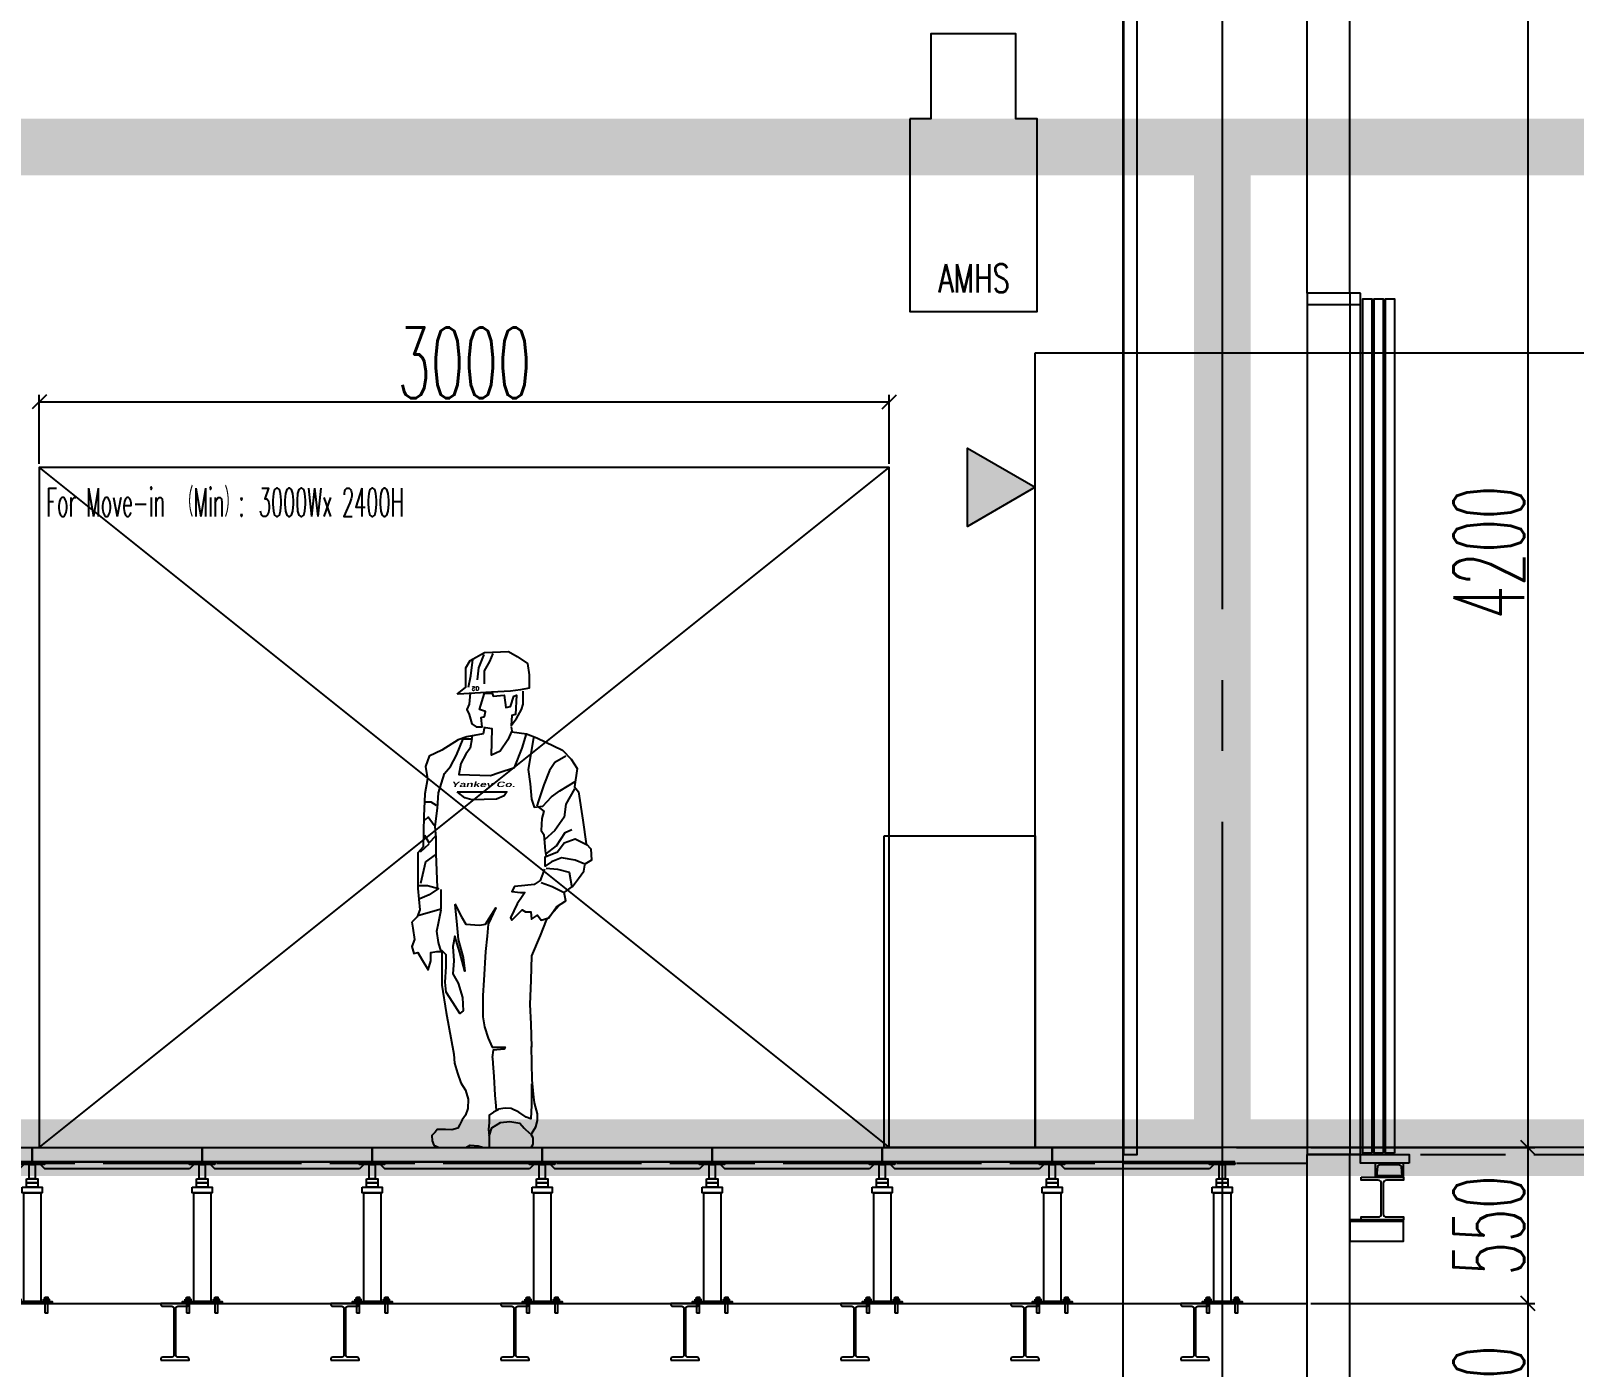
# Model space of a CAD drawing. Extents: x -3080 to 28500, y -1326 to 31609.
# Drawn here: x 23100 to 23644, y 26588 to 27060 of the extents above; entities that cross this region are included whole.
import ezdxf
from ezdxf.enums import TextEntityAlignment as Align
from ezdxf.xclip import XClip

# ---------------------------------------------------------------- set-up
doc = ezdxf.new("R2010")
doc.units = 0
doc.header["$LTSCALE"] = 100
doc.header["$XCLIPFRAME"] = 2
doc.linetypes.add('188K-SM-07-F10-MECH-CR PIPE-Y2257103$0$X-S-FAB_SL ALL$0$COL-CEN-LIN', pattern=[3.25, 2.5, -0.25, 0.25, -0.25])
doc.linetypes.add('188K-SM-07-F10-MECH-CR PIPE-Y2257103$0$X-S-FAB_SL ALL$0$HIDDEN', pattern=[0.4, 0.3, -0.1])
for name, color, linetype in [('0-xref', 8, 'Continuous'), ('188K-SM-07-F10-MECH-CR PIPE-Y2257103$0$0-BG', 6, 'Continuous'), ('188K-SM-07-F10-MECH-CR PIPE-Y2257103$0$0-CF-BABY 位', 2, 'Continuous'), ('188K-SM-07-F10-MECH-CR PIPE-Y2257103$0$0-Y-MAN', 7, 'Continuous'), ('188K-SM-07-F10-MECH-CR PIPE-Y2257103$0$AP2C-SM-08-FNN-340-A(N)-SMP$0$18P2-SM-08-FNN-320-A(9)-20190318-JEN$0$SM-08-FNN-300-A(9)-JEN$0$15P6-SM-08-FNN-320-A(10)-UIS-TCM$0$15P6-SM-08-FNN-320-A(10)-UIS-TCM$0$15P6-SM-08-FNN-320-A(10)-UIS-TCM$0$15P6-SM-08-FNN-320-A(10)-UIS-TCM$0$15P6-SM-08-FNN-320-A(10)-UIS-TCM$0$0-IE-SECTION', 1, 'Continuous'), ('188K-SM-07-F10-MECH-CR PIPE-Y2257103$0$H-TXT', 7, 'Continuous'), ('188K-SM-07-F10-MECH-CR PIPE-Y2257103$0$K-RF', 1, 'Continuous'), ('188K-SM-07-F10-MECH-CR PIPE-Y2257103$0$Raised Floor', 1, 'Continuous'), ('188K-SM-07-F10-MECH-CR PIPE-Y2257103$0$X-S-FAB_SL ALL$0$ASP_3', 3, 'Continuous'), ('188K-SM-07-F10-MECH-CR PIPE-Y2257103$0$X-S-FAB_SL ALL$0$ASP_4', 4, 'Continuous'), ('188K-SM-07-F10-MECH-CR PIPE-Y2257103$0$X-S-FAB_SL ALL$0$ASP_5', 5, 'Continuous'), ('188K-SM-07-F10-MECH-CR PIPE-Y2257103$0$X-S-FAB_SL ALL$0$ASP_8', 8, 'Continuous'), ('188K-SM-07-F10-MECH-CR PIPE-Y2257103$0$X-S-FAB_SL ALL$0$CCL', 15, '188K-SM-07-F10-MECH-CR PIPE-Y2257103$0$X-S-FAB_SL ALL$0$COL-CEN-LIN'), ('188K-SM-07-F10-MECH-CR PIPE-Y2257103$0$X-S-FAB_SL ALL$0$HID', 5, '188K-SM-07-F10-MECH-CR PIPE-Y2257103$0$X-S-FAB_SL ALL$0$HIDDEN'), ('188K-SM-07-F10-MECH-CR PIPE-Y2257103$0$X-S-FAB_SL ALL$0$WALL-RC', 1, 'Continuous'), ('188K-SM-07-F10-MECH-CR PIPE-Y2257103$0$Xref', 7, 'Continuous')]:
    doc.layers.add(name, color=color, linetype=linetype)
doc.styles.add('188K-SM-07-F10-MECH-CR PIPE-Y2257103$0$AP2C-SM-08-FNN-340-A(N)-SMP$0$18P2-SM-08-FNN-320-A(9)-20190318-JEN$0$SM-08-FNN-300-A(9)-JEN$0$15P6-SM-08-FNN-320-A(10)-UIS-TCM$0$15P6-SM-08-FNN-320-A(10)-UIS-TCM$0$15P6-SM-08-FNN-320-A(10)-UIS-TCM$0$15P6-SM-08-FNN-320-A(10)-UIS-TCM$0$15P6-SM-08-FNN-320-A(10)-UIS-TCM$0$15P6-SM-08-FNN-320-A(10)-UIS-TCM$0$15P6-SM-08-FNN-320-A(10)-UIS-TCM$0$SM-08-FNN-160-0_TOOL(S)$0$ROMANS', font='romans__.ttf')
doc.styles.add('188K-SM-07-F10-MECH-CR PIPE-Y2257103$0$SANSSERIFBOLD', font='sasb____.pfb')
doc.styles.add('188K-SM-07-F10-MECH-CR PIPE-Y2257103$0$SIMPLEX', font='simplex', dxfattribs={"width": 0.8})
doc.styles.add('188K-SM-07-F10-MECH-CR PIPE-Y2257103$0$SPG', font='txt.shx', dxfattribs={"width": 0.55, "bigfont": '@chineset.shx'})
doc.styles.add('188K-SM-07-F10-MECH-CR PIPE-Y2257103$0$XCL-SEC 7-HVAC-PIPING-P-T13007$0$LK-TXT2-E', font='romans.shx', dxfattribs={"width": 0.8, "bigfont": 'chineset.shx'})
doc.dimstyles.new('188K-SM-07-F10-MECH-CR PIPE-Y2257103$0$DIMx5', dxfattribs={"dimscale": 5, "dimtxt": 5, "dimasz": 1, "dimexe": 0.5, "dimexo": 0.25, "dimgap": 0.25, "dimtad": 1, "dimdec": 1, "dimlfac": 10, "dimtxsty": '188K-SM-07-F10-MECH-CR PIPE-Y2257103$0$SPG', "dimblk": '188K-SM-07-F10-MECH-CR PIPE-Y2257103$0$_OBLIQUE', "dimcen": 2.5, "dimadec": 0, "dimazin": 0, "dimtfac": 1, "dimtdec": 1, "dimtmove": 0, "dimatfit": 3, "dimldrblk": '188K-SM-07-F10-MECH-CR PIPE-Y2257103$0$_OBLIQUE', "dimfxl": 1, "dimarcsym": 0})

# ---------------------------------------------------------------- blocks, each defined once
blk = doc.blocks.new('188K-SM-07-F10-MECH-CR PIPE-Y2257103$0$A$C28FC3EDD')
for p, q in [((-14.04, 144.19), (-13.77, 145.39)), ((-7.91, 4.02), (-7.91, -0.03))]:
    blk.add_line(p, q)
for points in [[(-19.15, 160.04), (-16.16, 162.51), (-16.16, 169.34), (-14.61, 171.87), (-9.5, 174.74), (-1.06, 175.08), (1.98, 173.3), (5.6, 170.78), (6.17, 166.82), (6.17, 162.16), (3.18, 161.48), (-0.43, 161.07), (-7.09, 160.73), (-18.86, 160.04)], [(-9.5, 163.6), (-9.5, 168.25), (-7.67, 171.52), (-6.46, 174.4)], [(-15.24, 162.51), (-14.33, 166.47), (-13.7, 172.21)], [(-9.79, 173.99), (-11.62, 169.34), (-12.2, 165.04)], [(-14.61, 160.38), (-14.95, 156.42), (-15.82, 154.64), (-14.95, 152.8), (-14.04, 149.59), (-12.49, 148.5), (-10.42, 148.5), (-10.71, 151.77), (-9.5, 152.12), (-9.21, 153.9), (-11.29, 154.64), (-9.5, 160.38), (-6.8, 160.38), (-6.46, 159.29), (-2.56, 159.64), (-1.98, 155.33), (-0.43, 155.68), (0.77, 159.29), (1.69, 159.64), (1.35, 152.8), (0.14, 152.46), (-0.14, 148.9), (1.69, 151.37), (3.47, 154.64), (4.1, 156.42), (4.1, 161.07)], [(-9.5, 148.5), (-10.08, 146.03), (-15.82, 144.94), (-18.86, 143.85), (-24.6, 140.29), (-29.13, 138.1), (-30.34, 134.49), (-29.71, 130.18), (-30.63, 124.84), (-30.92, 116.91), (-31.21, 106.12), (-33.04, 103.99), (-33.04, 91.42), (-32.41, 83.9), (-33.33, 81.37), (-35.16, 79.59)], [(-0.14, 148.5), (0.14, 147.06), (-1.35, 143.85), (-4.05, 139.88), (-7.09, 138.45), (-6.8, 147.81), (-9.21, 148.15)], [(-26.09, 91.76), (-26.67, 103.65), (-26.67, 109.39), (-27.01, 113.3), (-26.09, 119.79), (-25.8, 125.18), (-23.68, 132.02), (-21.56, 134.49), (-19.44, 138.45), (-17.03, 144.19), (-14.04, 144.19), (-14.61, 140.97), (-16.16, 138.85), (-17.94, 135.58), (-18.57, 131.61), (-7.38, 131.27), (-4.39, 132.36), (1.06, 134.14), (3.76, 140.97), (5.31, 146.03)], [(0.14, 146.72), (5.31, 146.03), (8.92, 144.59), (17.94, 140.29), (20.98, 137.01), (23.1, 133.8), (22.19, 127.31), (23.68, 125.53), (25.18, 115.48), (26.38, 107.21), (27.93, 105.43), (28.22, 101.47), (25.8, 100.03), (22.48, 101.47), (17.65, 102.21), (14.04, 100.78), (11.91, 99.34), (11.91, 102.56), (16.16, 104.34), (18.57, 107.55), (22.48, 108.99), (26.72, 106.87)], [(7.72, 144.59), (5.88, 133.45), (6.51, 128.4), (7.09, 123), (8.01, 120.13), (11, 120.53), (14.04, 123.75), (17.07, 125.87), (22.48, 129.15)], [(19.15, 138.1), (15.24, 135.92), (13.41, 133.05), (11.33, 128.05), (9.5, 122.31), (8.92, 120.53)], [(22.19, 126.62), (19.15, 121.22), (18.57, 116.57), (15.24, 111.86), (11.62, 108.65)], [(-30.63, 121.97), (-28.51, 121.97), (-26.67, 120.88)], [(9.5, 120.13), (11.33, 118.69), (10.71, 116.17), (10.42, 111.86), (11.33, 110.43), (11.91, 104.68), (12.2, 102.56)], [(-27.3, 113.7), (-29.42, 116.57), (-30.63, 115.48)], [(-27.01, 109.74), (-29.13, 107.55), (-30.63, 110.08)], [(12.2, 103.65), (15.87, 106.52), (18.86, 111.17), (21.27, 112.26)], [(-32.12, 104.34), (-29.13, 107.21)], [(-30.34, 100.78), (-32.12, 93.2)], [(-27.01, 103.25), (-30.34, 100.78)], [(11.62, 98.25), (10.13, 94.29), (8.01, 92.85), (4.68, 92.51), (1.06, 92.11), (0.14, 90.33), (3.18, 89.98), (4.68, 89.98), (3.76, 88.55), (1.98, 86.02), (-0.43, 81.02), (0.14, 80.28), (3.76, 83.9), (4.97, 83.15), (6.8, 83.15), (7.09, 80.62), (9.21, 82.06), (10.42, 80.28), (13.12, 81.02), (15.87, 84.93), (19.15, 87.11), (18.57, 89.98), (21.56, 92.11), (23.68, 94.98), (25.52, 97.51), (25.8, 99.69)], [(12.2, 98.6), (16.16, 98.25), (20.35, 97.16), (21.27, 91.76)], [(10.42, 93.54), (14.33, 92.11), (18.57, 89.98)], [(-32.75, 92.51), (-29.71, 92.51), (-25.8, 91.42), (-29.13, 89.24), (-32.41, 87.8)], [(-32.75, 82.06), (-24.89, 84.24), (-24.89, 91.07)], [(-35.16, 79.59), (-34.87, 77.41), (-34.25, 73.44), (-35.16, 70.92), (-34.54, 68.45), (-33.04, 68.79), (-31.83, 66.61), (-29.42, 62.71), (-28.51, 65.92), (-28.51, 68.79), (-26.38, 69.14), (-24.89, 69.14), (-25.8, 72.35), (-26.38, 76.32), (-25.8, 79.19), (-24.89, 83.9)], [(-20.07, 85.68), (-19.49, 79.93), (-18.86, 73.44), (-17.03, 67.01), (-16.45, 62.3), (-18.28, 68.79), (-20.07, 74.54), (-20.69, 70.92), (-20.35, 65.92), (-20.69, 61.27), (-18.86, 58), (-17.36, 53), (-17.03, 48.29), (-18.28, 47.26), (-20.69, 51.16), (-23.1, 54.78), (-23.39, 58.4), (-23.1, 63.74), (-23.1, 68.05), (-24.6, 69.48), (-24.6, 57.31), (-23.1, 47.6), (-20.35, 32.9)], [(-20.07, 86.02), (-17.65, 81.37), (-16.16, 78.84), (-11.33, 78.5), (-9.21, 78.84), (-5.6, 84.58), (-8.3, 78.84), (-8.59, 74.54), (-9.21, 69.14), (-9.79, 59.09), (-10.13, 53.69), (-10.13, 46.17), (-9.5, 42.55), (-8.3, 38.65), (-6.8, 35.37), (-2.27, 35.37), (-2.56, 34.68), (-6.51, 34.34), (-6.8, 31.81)], [(16.74, 85.33), (12.2, 80.28), (10.08, 74.88), (7.09, 67.7), (6.8, 59.09), (6.46, 50.48), (6.8, 43.64), (7.09, 35.37)], [(-20.35, 32.9), (-20.11, 29.8), (-19.1, 26.24), (-17.94, 22.85), (-16.25, 20.27), (-15.29, 17.11), (-15.43, 13.72), (-16.25, 11.37), (-17.46, 9.76), (-18.28, 8.15), (-18.96, 6.78), (-21.13, 6.2), (-23.3, 6.37), (-26.29, 6.37), (-26.96, 5.4), (-28.12, 4.19), (-27.98, 2.41), (-27.44, 0.8), (-25.61, 0), (-15.97, 0), (-14.61, 0.8), (-11.77, 0.63), (-9.94, 0), (-6.95, 0), (6.95, 0), (7.57, 1.21), (7.57, 3.39), (6.95, 4.59), (7.57, 5.8), (8.59, 7.35), (9.12, 9.53), (9.12, 11.94), (8.1, 15.73), (7.77, 18.89), (7.28, 23.89), (7.09, 35.6)], [(-6.75, 31.64), (-6.61, 29.63), (-6.27, 25.04), (-5.93, 18.49), (-5.6, 14.7), (-5.4, 12.92), (-6.42, 12.52), (-7.91, 11.37), (-7.91, 8.79), (-8.1, 6.37), (-7.91, 4.02), (-6.95, 6.95), (-3.91, 8.79), (-0.58, 9.19), (2.94, 8.56), (4.44, 6.78), (6.42, 5)], [(7.09, 22.45), (7.09, 14.93), (6.75, 10.16), (5.11, 10.74), (2.6, 12.52), (-0.1, 13.72), (-2.27, 13.95), (-4.58, 13.55), (-5.11, 12.92)]]:
    blk.add_lwpolyline(points)
blk.add_lwpolyline([(-19.15, 125.53), (-1.64, 125.53), (-2.56, 124.09), (-5.26, 123), (-14.04, 122.66), (-16.45, 123.4)], close=True)
at = {"style": '188K-SM-07-F10-MECH-CR PIPE-Y2257103$0$SIMPLEX', "text_generation_flag": 4, "width": 0.8}
blk.add_text('as', height=2.187, rotation=180, dxfattribs=at).set_placement((-11.39, 161.28))
at = {"style": '188K-SM-07-F10-MECH-CR PIPE-Y2257103$0$SANSSERIFBOLD', "oblique": 15, "text_generation_flag": 6, "width": 1.552914}
blk.add_text('Yankey Co.', height=1.932, rotation=180, dxfattribs=at).set_placement((-10.05, 127.94), align=Align.MIDDLE)
blk = doc.blocks.new('188K-SM-07-F10-MECH-CR PIPE-Y2257103$0$_OBLIQUE')
at = {"color": 0, "linetype": 'ByBlock', "lineweight": -2}
blk.add_line((-0.5, -0.5), (0.5, 0.5), dxfattribs=at)
blk = doc.blocks.new('*D1675')
at = {"color": 0, "lineweight": -2, "transparency": 16777216}
for p, q in [((23466.25, 27085.79), (23630.36, 27085.79)), ((23627.86, 27085.79), (23627.86, 26665.79)), ((23551.25, 26665.79), (23630.36, 26665.79))]:
    blk.add_line(p, q, dxfattribs=at)
at = {"layer": 'DefPoints', "color": 0, "transparency": 16777216}
for p in [(23465, 27085.79), (23550, 26665.79), (23627.86, 26665.79)]:
    blk.add_point(p, dxfattribs=at)
at = {"color": 0, "lineweight": -2, "transparency": 16777216, "xscale": 5, "yscale": 5, "zscale": 5}
for p, rotation in [((23627.86, 27085.79), 90), ((23627.86, 26665.79), 270)]:
    blk.add_blockref('188K-SM-07-F10-MECH-CR PIPE-Y2257103$0$_OBLIQUE', p, dxfattribs=dict(at, rotation=rotation))
at = {"color": 0, "transparency": 16777216, "insert": (23614.11, 26875.79), "char_height": 25, "attachment_point": 5, "rotation": 90, "style": '188K-SM-07-F10-MECH-CR PIPE-Y2257103$0$SPG'}
blk.add_mtext('4200', dxfattribs=at)
blk = doc.blocks.new('*D1676')
at = {"color": 0, "lineweight": -2, "transparency": 16777216}
for p, q in [((23551.25, 26665.79), (23630.36, 26665.79)), ((23627.86, 26665.79), (23627.86, 26610.79)), ((23551.25, 26610.79), (23630.36, 26610.79))]:
    blk.add_line(p, q, dxfattribs=at)
at = {"layer": 'DefPoints', "color": 0, "transparency": 16777216}
for p in [(23550, 26665.79), (23550, 26610.79), (23627.86, 26610.79)]:
    blk.add_point(p, dxfattribs=at)
at = {"color": 0, "lineweight": -2, "transparency": 16777216, "xscale": 5, "yscale": 5, "zscale": 5}
for p, rotation in [((23627.86, 26665.79), 90), ((23627.86, 26610.79), 270)]:
    blk.add_blockref('188K-SM-07-F10-MECH-CR PIPE-Y2257103$0$_OBLIQUE', p, dxfattribs=dict(at, rotation=rotation))
at = {"color": 0, "transparency": 16777216, "insert": (23614.11, 26638.29), "char_height": 25, "attachment_point": 5, "rotation": 90, "style": '188K-SM-07-F10-MECH-CR PIPE-Y2257103$0$SPG'}
blk.add_mtext('550', dxfattribs=at)
blk = doc.blocks.new('*D1677')
at = {"color": 0, "lineweight": -2, "transparency": 16777216}
for p, q in [((23551.25, 26610.79), (23630.36, 26610.79)), ((23627.86, 26610.79), (23627.86, 26545.79)), ((23551.25, 26545.79), (23630.36, 26545.79))]:
    blk.add_line(p, q, dxfattribs=at)
at = {"layer": 'DefPoints', "color": 0, "transparency": 16777216}
for p in [(23550, 26610.79), (23550, 26545.79), (23627.86, 26545.79)]:
    blk.add_point(p, dxfattribs=at)
at = {"color": 0, "lineweight": -2, "transparency": 16777216, "xscale": 5, "yscale": 5, "zscale": 5}
for p, rotation in [((23627.86, 26610.79), 90), ((23627.86, 26545.79), 270)]:
    blk.add_blockref('188K-SM-07-F10-MECH-CR PIPE-Y2257103$0$_OBLIQUE', p, dxfattribs=dict(at, rotation=rotation))
at = {"color": 0, "transparency": 16777216, "insert": (23614.11, 26578.29), "char_height": 25, "attachment_point": 5, "rotation": 90, "style": '188K-SM-07-F10-MECH-CR PIPE-Y2257103$0$SPG'}
blk.add_mtext('650', dxfattribs=at)
blk = doc.blocks.new('188K-SM-07-F10-MECH-CR PIPE-Y2257103$0$TOOL123')
at = {"layer": '188K-SM-07-F10-MECH-CR PIPE-Y2257103$0$0-CF-BABY 位', "const_width": 20}
for points in [[(21840, -83776.14), (23520, -83776.14), (23520, -84129.23), (21840, -84129.23)], [(24315, -84129.23), (23520, -84129.23), (23520, -83776.14), (24315, -83776.14)]]:
    blk.add_lwpolyline(points, close=True, dxfattribs=at)
blk = doc.blocks.new('188K-SM-07-F10-MECH-CR PIPE-Y2257103$0$X-S-FAB_SL ALL$0$A$Ceb448ab1')
at = {"layer": '188K-SM-07-F10-MECH-CR PIPE-Y2257103$0$X-S-FAB_SL ALL$0$CCL'}
blk.add_line((23520, 3600), (23520, 0), dxfattribs=at)
blk = doc.blocks.new('188K-SM-07-F10-MECH-CR PIPE-Y2257103$0$X-S-FAB_SL ALL$0$steel_100x200')
at = {"color": 6}
blk.add_lwpolyline([(0, 0), (10, 0), (10, 0.3, 0.414214), (9.3, 1), (6.05, 1, -0.414214), (5.35, 1.7), (5.35, 18.3, -0.414214), (6.05, 19), (9.3, 19, 0.414214), (10, 19.7), (10, 20), (0, 20), (0, 19.7, 0.414214), (0.7, 19), (3.95, 19, -0.414214), (4.65, 18.3), (4.65, 1.7, -0.414214), (3.95, 1), (0.7, 1, 0.414214), (0, 0.3)], format="xyb", close=True, dxfattribs=at)
blk = doc.blocks.new('*U1663')
at = {"layer": '188K-SM-07-F10-MECH-CR PIPE-Y2257103$0$X-S-FAB_SL ALL$0$WALL-RC'}
blk.add_blockref('188K-SM-07-F10-MECH-CR PIPE-Y2257103$0$X-S-FAB_SL ALL$0$steel_100x200', (-5, -10), dxfattribs=at)
blk = doc.blocks.new('*U1664')
at = {"layer": '188K-SM-07-F10-MECH-CR PIPE-Y2257103$0$X-S-FAB_SL ALL$0$WALL-RC', "color": 0, "linetype": 'ByBlock', "lineweight": -2, "transparency": 16777216}
for p in [(21300, 0), (21360, 0), (21420, 0), (21480, 0), (21540, 0), (21600, 0), (21660, 0)]:
    blk.add_blockref('*U1663', p, dxfattribs=at)
blk = doc.blocks.new('188K-SM-07-F10-MECH-CR PIPE-Y2257103$0$X-S-FAB_SL ALL')
at = {"color": 6}
blk.add_line((-2628.521, -72723.977), (19076.479, -72723.977), dxfattribs=at)
at = {"layer": '188K-SM-07-F10-MECH-CR PIPE-Y2257103$0$X-S-FAB_SL ALL$0$ASP_3'}
for p, q in [((19076.479, -72367.477), (19076.479, -71703.977)), ((19091.479, -72367.477), (19091.479, -71703.977)), ((19076.479, -73033.977), (19076.479, -72671.477)), ((19091.479, -73033.977), (19091.479, -72671.477))]:
    blk.add_line(p, q, dxfattribs=at)
at = {"layer": '188K-SM-07-F10-MECH-CR PIPE-Y2257103$0$X-S-FAB_SL ALL$0$ASP_3', "linetype": '188K-SM-07-F10-MECH-CR PIPE-Y2257103$0$X-S-FAB_SL ALL$0$HIDDEN'}
for p, q in [((-2628.521, -72668.977), (19076.479, -72668.977)), ((-2628.521, -72674.477), (19076.479, -72674.477))]:
    blk.add_line(p, q, dxfattribs=at)
at = {"layer": '188K-SM-07-F10-MECH-CR PIPE-Y2257103$0$X-S-FAB_SL ALL$0$ASP_3'}
blk.add_lwpolyline([(19076.479, -72671.477), (19091.479, -72671.477)], dxfattribs=at)
at = {"layer": '188K-SM-07-F10-MECH-CR PIPE-Y2257103$0$X-S-FAB_SL ALL$0$ASP_4'}
for p, q in [((19095.279, -72367.477), (19076.479, -72367.477)), ((19095.279, -72671.477), (19095.279, -72367.477)), ((19076.479, -72371.477), (19095.279, -72371.477)), ((19110.479, -72695.077), (19091.479, -72695.077))]:
    blk.add_line(p, q, dxfattribs=at)
at = {"layer": '188K-SM-07-F10-MECH-CR PIPE-Y2257103$0$X-S-FAB_SL ALL$0$ASP_4', "linetype": '188K-SM-07-F10-MECH-CR PIPE-Y2257103$0$X-S-FAB_SL ALL$0$HIDDEN'}
blk.add_line((19095.279, -72671.477), (19076.479, -72671.477), dxfattribs=at)
at = {"layer": '188K-SM-07-F10-MECH-CR PIPE-Y2257103$0$X-S-FAB_SL ALL$0$ASP_4'}
for points in [[(19099.279, -72670.977), (19096.079, -72670.977), (19096.079, -72369.477), (19099.279, -72369.477)], [(19103.279, -72670.977), (19100.079, -72670.977), (19100.079, -72369.477), (19103.279, -72369.477)], [(19107.279, -72670.977), (19104.079, -72670.977), (19104.079, -72369.477), (19107.279, -72369.477)], [(19112.479, -72674.477), (19095.279, -72674.477), (19095.279, -72671.477), (19112.479, -72671.477)], [(19109.873, -72679.477), (19101.084, -72679.477), (19101.084, -72678.877), (19109.873, -72678.877)], [(19110.479, -72694.477), (19091.479, -72694.477), (19091.479, -72701.977), (19110.479, -72701.977)]]:
    blk.add_lwpolyline(points, close=True, dxfattribs=at)
for points in [[(19100.479, -72674.477), (19100.479, -72679.477), (19100.665, -72679.477, 0.3888787), (19101.064, -72679.112), (19101.362, -72675.707, -0.3888787), (19102.159, -72674.977), (19108.799, -72674.977, -0.3888787), (19109.596, -72675.707), (19109.894, -72679.112, 0.3888787), (19110.292, -72679.477), (19110.479, -72679.477), (19110.479, -72674.477)], [(19095.479, -72679.477), (19110.479, -72679.477), (19110.479, -72680.477), (19104.429, -72680.477, 0.4142136), (19103.329, -72681.577), (19103.329, -72692.377, 0.4142136), (19104.429, -72693.477), (19110.479, -72693.477), (19110.479, -72694.477), (19095.479, -72694.477), (19095.479, -72693.477), (19101.529, -72693.477, 0.4142136), (19102.629, -72692.377), (19102.629, -72681.577, 0.4142136), (19101.529, -72680.477), (19095.479, -72680.477)]]:
    blk.add_lwpolyline(points, format="xyb", close=True, dxfattribs=at)
at = {"layer": '188K-SM-07-F10-MECH-CR PIPE-Y2257103$0$X-S-FAB_SL ALL$0$ASP_5'}
for p, q in [((19076.479, -72367.477), (19076.479, -72671.477)), ((19091.479, -72367.477), (19091.479, -72671.477))]:
    blk.add_line(p, q, dxfattribs=at)
at = {"layer": '188K-SM-07-F10-MECH-CR PIPE-Y2257103$0$X-S-FAB_SL ALL$0$ASP_8'}
blk.add_line((19011.479, -72848.977), (19011.479, -71981.477), dxfattribs=at)
at = {"layer": '188K-SM-07-F10-MECH-CR PIPE-Y2257103$0$X-S-FAB_SL ALL$0$HID', "linetype": '188K-SM-07-F10-MECH-CR PIPE-Y2257103$0$X-S-FAB_SL ALL$0$HIDDEN'}
blk.add_lwpolyline([(19076.479, -72671.477), (19841.479, -72671.477)], dxfattribs=at)
at = {"layer": '188K-SM-07-F10-MECH-CR PIPE-Y2257103$0$X-S-FAB_SL ALL$0$CCL'}
blk.add_blockref('188K-SM-07-F10-MECH-CR PIPE-Y2257103$0$X-S-FAB_SL ALL$0$A$Ceb448ab1', (-4473.521, -73553.977), dxfattribs=at)
at = {"layer": '188K-SM-07-F10-MECH-CR PIPE-Y2257103$0$X-S-FAB_SL ALL$0$WALL-RC'}
blk.add_blockref('*U1664', (-2623.171, -72733.977), dxfattribs=at)
blk = doc.blocks.new('188K-SM-07-F10-MECH-CR PIPE-Y2257103$0$A$Cf749f455')
at = {"layer": '188K-SM-07-F10-MECH-CR PIPE-Y2257103$0$Raised Floor'}
for points in [[(60, 45), (0, 45), (0, 40), (60, 40)], [(-4.5, 40), (4.5, 40), (4.5, 39.5), (-4.5, 39.5)], [(-4.5, 39), (4.5, 39), (4.5, 39.5), (-4.5, 39.5)], [(1.05, 39), (-1.05, 39), (-1.05, 34), (1.05, 34)], [(4.5, 37.5), (55.5, 37.5), (58, 40), (2, 40)], [(2, 34), (-2, 34), (-2, 32.5), (2, 32.5)], [(3.5, 31), (-3.5, 31), (-3.5, 29), (3.5, 29)], [(3, 29), (-3, 29), (-3, -9.3), (3, -9.3)], [(2, 32.5), (-2, 32.5), (-2, 31), (2, 31)], [(-7, -10), (7, -10), (7, -9.3), (-7, -9.3)], [(-4, -8.5), (-6, -8.5), (-6, -9.3), (-4, -9.3)], [(-4.5, -7.8), (-5.5, -7.8), (-5.5, -9.3), (-4.5, -9.3)], [(-4.5, -13.3), (-5.5, -13.3), (-5.5, -10), (-4.5, -10)], [(6, -8.5), (4, -8.5), (4, -9.3), (6, -9.3)], [(5.5, -7.8), (4.5, -7.8), (4.5, -9.3), (5.5, -9.3)], [(5.5, -13.3), (4.5, -13.3), (4.5, -10), (5.5, -10)]]:
    blk.add_lwpolyline(points, close=True, dxfattribs=at)
blk = doc.blocks.new('*D1685')
at = {"layer": '188K-SM-07-F10-MECH-CR PIPE-Y2257103$0$0-BG', "color": 0, "lineweight": -2, "transparency": 16777216}
for p, q in [((23102.51, 26907.04), (23102.51, 26931.45)), ((23402.51, 26907.04), (23402.51, 26931.45)), ((23102.51, 26928.95), (23402.51, 26928.95))]:
    blk.add_line(p, q, dxfattribs=at)
at = {"layer": 'DefPoints', "color": 0, "transparency": 16777216}
for p in [(23402.51, 26928.95), (23102.51, 26905.79), (23402.51, 26905.79)]:
    blk.add_point(p, dxfattribs=at)
at = {"layer": '188K-SM-07-F10-MECH-CR PIPE-Y2257103$0$0-BG', "color": 0, "lineweight": -2, "transparency": 16777216, "xscale": 5, "yscale": 5, "zscale": 5, "rotation": 180}
blk.add_blockref('188K-SM-07-F10-MECH-CR PIPE-Y2257103$0$_OBLIQUE', (23102.51, 26928.95), dxfattribs=at)
at = {"layer": '188K-SM-07-F10-MECH-CR PIPE-Y2257103$0$0-BG', "color": 0, "lineweight": -2, "transparency": 16777216, "xscale": 5, "yscale": 5, "zscale": 5}
blk.add_blockref('188K-SM-07-F10-MECH-CR PIPE-Y2257103$0$_OBLIQUE', (23402.51, 26928.95), dxfattribs=at)
at = {"layer": '188K-SM-07-F10-MECH-CR PIPE-Y2257103$0$0-BG', "color": 0, "transparency": 16777216, "insert": (23252.51, 26942.7), "char_height": 25, "attachment_point": 5, "style": '188K-SM-07-F10-MECH-CR PIPE-Y2257103$0$SPG'}
blk.add_mtext('3000', dxfattribs=at)
blk = doc.blocks.new('188K-SM-07-F10-MECH-CR PIPE-Y2257103$0$A$C31c50ed8')
at = {"layer": '188K-SM-07-F10-MECH-CR PIPE-Y2257103$0$AP2C-SM-08-FNN-340-A(N)-SMP$0$18P2-SM-08-FNN-320-A(9)-20190318-JEN$0$SM-08-FNN-300-A(9)-JEN$0$15P6-SM-08-FNN-320-A(10)-UIS-TCM$0$15P6-SM-08-FNN-320-A(10)-UIS-TCM$0$15P6-SM-08-FNN-320-A(10)-UIS-TCM$0$15P6-SM-08-FNN-320-A(10)-UIS-TCM$0$15P6-SM-08-FNN-320-A(10)-UIS-TCM$0$0-IE-SECTION', "linetype": 'Continuous'}
for color in [2, 256]:
    blk.add_hatch(color=color, dxfattribs=at).paths.add_polyline_path([(0, 0), (23.92, 13.81), (23.92, -13.81)])
at = {"layer": '188K-SM-07-F10-MECH-CR PIPE-Y2257103$0$AP2C-SM-08-FNN-340-A(N)-SMP$0$18P2-SM-08-FNN-320-A(9)-20190318-JEN$0$SM-08-FNN-300-A(9)-JEN$0$15P6-SM-08-FNN-320-A(10)-UIS-TCM$0$15P6-SM-08-FNN-320-A(10)-UIS-TCM$0$15P6-SM-08-FNN-320-A(10)-UIS-TCM$0$15P6-SM-08-FNN-320-A(10)-UIS-TCM$0$15P6-SM-08-FNN-320-A(10)-UIS-TCM$0$0-IE-SECTION', "color": 2}
blk.add_lwpolyline([(0, 0), (23.92, -13.81), (23.92, 13.81)], close=True, dxfattribs=at)
at = {"layer": '188K-SM-07-F10-MECH-CR PIPE-Y2257103$0$AP2C-SM-08-FNN-340-A(N)-SMP$0$18P2-SM-08-FNN-320-A(9)-20190318-JEN$0$SM-08-FNN-300-A(9)-JEN$0$15P6-SM-08-FNN-320-A(10)-UIS-TCM$0$15P6-SM-08-FNN-320-A(10)-UIS-TCM$0$15P6-SM-08-FNN-320-A(10)-UIS-TCM$0$15P6-SM-08-FNN-320-A(10)-UIS-TCM$0$15P6-SM-08-FNN-320-A(10)-UIS-TCM$0$0-IE-SECTION'}
blk.add_lwpolyline([(0, 0), (23.92, -13.81), (23.92, 13.81)], close=True, dxfattribs=at)
blk = doc.blocks.new('*U1651')
at = {"layer": '188K-SM-07-F10-MECH-CR PIPE-Y2257103$0$AP2C-SM-08-FNN-340-A(N)-SMP$0$18P2-SM-08-FNN-320-A(9)-20190318-JEN$0$SM-08-FNN-300-A(9)-JEN$0$15P6-SM-08-FNN-320-A(10)-UIS-TCM$0$15P6-SM-08-FNN-320-A(10)-UIS-TCM$0$15P6-SM-08-FNN-320-A(10)-UIS-TCM$0$15P6-SM-08-FNN-320-A(10)-UIS-TCM$0$15P6-SM-08-FNN-320-A(10)-UIS-TCM$0$0-IE-SECTION'}
for points in [[(22989.13, -72305.88), (22989.13, -72373.98), (23034.13, -72373.98), (23034.13, -72305.88), (23026.63, -72305.88), (23026.63, -72275.88), (22996.63, -72275.88), (22996.63, -72305.88)], [(23033.43, -72388.48), (23526.99, -72388.48), (23526.99, -72668.98), (23033.43, -72668.98)]]:
    blk.add_lwpolyline(points, close=True, dxfattribs=at)
at = {"layer": '188K-SM-07-F10-MECH-CR PIPE-Y2257103$0$AP2C-SM-08-FNN-340-A(N)-SMP$0$18P2-SM-08-FNN-320-A(9)-20190318-JEN$0$SM-08-FNN-300-A(9)-JEN$0$15P6-SM-08-FNN-320-A(10)-UIS-TCM$0$15P6-SM-08-FNN-320-A(10)-UIS-TCM$0$15P6-SM-08-FNN-320-A(10)-UIS-TCM$0$15P6-SM-08-FNN-320-A(10)-UIS-TCM$0$15P6-SM-08-FNN-320-A(10)-UIS-TCM$0$0-IE-SECTION', "color": 1}
blk.add_lwpolyline([(22980.07, -72558.98), (23033.43, -72558.98), (23033.43, -72668.98), (22980.07, -72668.98)], close=True, dxfattribs=at)
at = {"xscale": -1}
blk.add_blockref('188K-SM-07-F10-MECH-CR PIPE-Y2257103$0$A$C31c50ed8', (23033.43, -72435.97), dxfattribs=at)
at = {"layer": '188K-SM-07-F10-MECH-CR PIPE-Y2257103$0$AP2C-SM-08-FNN-340-A(N)-SMP$0$18P2-SM-08-FNN-320-A(9)-20190318-JEN$0$SM-08-FNN-300-A(9)-JEN$0$15P6-SM-08-FNN-320-A(10)-UIS-TCM$0$15P6-SM-08-FNN-320-A(10)-UIS-TCM$0$15P6-SM-08-FNN-320-A(10)-UIS-TCM$0$15P6-SM-08-FNN-320-A(10)-UIS-TCM$0$15P6-SM-08-FNN-320-A(10)-UIS-TCM$0$0-IE-SECTION', "style": '188K-SM-07-F10-MECH-CR PIPE-Y2257103$0$AP2C-SM-08-FNN-340-A(N)-SMP$0$18P2-SM-08-FNN-320-A(9)-20190318-JEN$0$SM-08-FNN-300-A(9)-JEN$0$15P6-SM-08-FNN-320-A(10)-UIS-TCM$0$15P6-SM-08-FNN-320-A(10)-UIS-TCM$0$15P6-SM-08-FNN-320-A(10)-UIS-TCM$0$15P6-SM-08-FNN-320-A(10)-UIS-TCM$0$15P6-SM-08-FNN-320-A(10)-UIS-TCM$0$15P6-SM-08-FNN-320-A(10)-UIS-TCM$0$15P6-SM-08-FNN-320-A(10)-UIS-TCM$0$SM-08-FNN-160-0_TOOL(S)$0$ROMANS', "width": 0.7}
blk.add_text('AMHS', height=10, dxfattribs=at).set_placement((23011.81, -72367.17, 434.91), align=Align.CENTER)
blk = doc.blocks.new('188K-SM-07-F10-MECH-CR PIPE-Y2257103')
at = {"layer": '188K-SM-07-F10-MECH-CR PIPE-Y2257103$0$K-RF'}
blk.add_lwpolyline([(23485.14, 26663.286), (23490.015, 26663.286), (23490.015, 27083.286), (23485.14, 27083.286)], close=True, dxfattribs=at)
at = {"layer": '188K-SM-07-F10-MECH-CR PIPE-Y2257103$0$Xref'}
for p, q in [((23102.51, 26905.786), (23402.512, 26665.786)), ((23102.51, 26665.786), (23402.512, 26905.786))]:
    blk.add_line(p, q, dxfattribs=at)
blk.add_lwpolyline([(23102.51, 26665.786), (23402.512, 26665.786), (23402.512, 26905.786), (23102.51, 26905.786)], close=True, dxfattribs=at)
blk.add_blockref('188K-SM-07-F10-MECH-CR PIPE-Y2257103$0$TOOL123', (0, 110795.018))
at = {"layer": '188K-SM-07-F10-MECH-CR PIPE-Y2257103$0$0-Y-MAN'}
blk.add_blockref('188K-SM-07-F10-MECH-CR PIPE-Y2257103$0$A$C28FC3EDD', (23269.187, 26665.786), dxfattribs=at)
at = {"layer": '188K-SM-07-F10-MECH-CR PIPE-Y2257103$0$H-TXT', "style": '188K-SM-07-F10-MECH-CR PIPE-Y2257103$0$XCL-SEC 7-HVAC-PIPING-P-T13007$0$LK-TXT2-E', "width": 0.5}
blk.add_text('For Move-in\u3000（Min）:\u30003000Wx 2400H', height=10, dxfattribs=at).set_placement((23104.894, 26893.509, 0), align=Align.MIDDLE_LEFT)
for base, p1, p2, picture, middle in [((23627.859, 26665.786), (23465, 27085.786), (23550, 26665.786), '*D1675', (23614.109, 26875.786)), ((23627.859, 26610.786), (23550, 26665.786), (23550, 26610.786), '*D1676', (23614.109, 26638.286)), ((23627.859, 26545.786), (23550, 26610.786), (23550, 26545.786), '*D1677', (23614.109, 26578.286))]:
    dim = blk.add_linear_dim(base=base, p1=p1, p2=p2, angle=90, dimstyle='188K-SM-07-F10-MECH-CR PIPE-Y2257103$0$DIMx5', override={"dimtmove": 1})
    dim.commit()
    dim.dimension.update_dxf_attribs({"geometry": picture, "text_midpoint": middle})
ref = blk.add_blockref('188K-SM-07-F10-MECH-CR PIPE-Y2257103$0$X-S-FAB_SL ALL', (4473.521, 99334.763))
XClip(ref).set_block_clipping_path([(-7553.4648570136, -75341.9369645483), (24026.2025623869, -67725.7696244382)])
at = {"xscale": -1}
for p in [(23100, 26620.786), (23160, 26620.786), (23220, 26620.786), (23280, 26620.786), (23340, 26620.786), (23400, 26620.786), (23460, 26620.786), (23520, 26620.786)]:
    blk.add_blockref('188K-SM-07-F10-MECH-CR PIPE-Y2257103$0$A$Cf749f455', p, dxfattribs=at)
at = {"layer": '188K-SM-07-F10-MECH-CR PIPE-Y2257103$0$0-BG'}
blk.add_blockref('*U1651', (420.572, 99334.763), dxfattribs=at)
dim = blk.add_linear_dim(base=(23402.512, 26928.948), p1=(23102.51, 26905.786), p2=(23402.512, 26905.786), dimstyle='188K-SM-07-F10-MECH-CR PIPE-Y2257103$0$DIMx5', dxfattribs=at)
dim.commit()
dim.dimension.update_dxf_attribs({"geometry": '*D1685', "text_midpoint": (23252.511, 26942.698)})

msp = doc.modelspace()

# ---------------------------------------------------------------- block references
at = {"layer": '0-xref'}
msp.add_blockref('188K-SM-07-F10-MECH-CR PIPE-Y2257103', (0, 0), dxfattribs=at)

doc.saveas('drawing.dxf')
